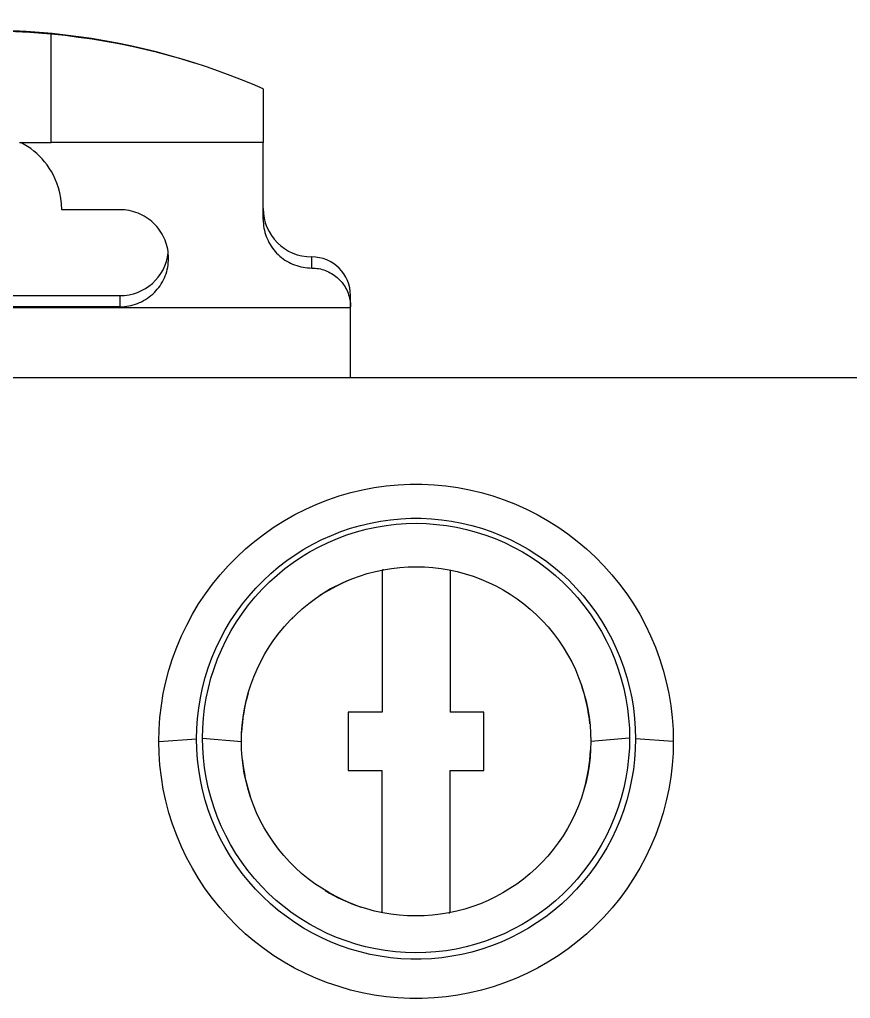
# Model space of a CAD drawing. Header units: millimetres. Extents: x 3609 to 5941, y 2453 to 3731.
# Drawn here: x 5312.46 to 5328.85, y 3415.52 to 3434.84 of the extents above; entities that cross this region are included whole.
import ezdxf

# ---------------------------------------------------------------- set-up
doc = ezdxf.new("R2010")
doc.units = ezdxf.units.MM

msp = doc.modelspace()

# ---------------------------------------------------------------- linework, layer by layer
for p, q in [((5312.658, 3434.589), (5312.232, 3434.609)), ((5313.084, 3434.555), (5312.658, 3434.589)), ((5313.084, 3434.552), (5313.084, 3434.556)), ((5313.084, 3432.412), (5313.084, 3434.552)), ((5313.354, 3434.524), (5313.084, 3434.551)), ((5313.622, 3434.49), (5313.354, 3434.524)), ((5313.888, 3434.452), (5313.622, 3434.49)), ((5314.152, 3434.409), (5313.888, 3434.452)), ((5314.413, 3434.361), (5314.152, 3434.409)), ((5314.672, 3434.309), (5314.413, 3434.361)), ((5314.927, 3434.252), (5314.672, 3434.309)), ((5315.178, 3434.19), (5314.927, 3434.252)), ((5315.425, 3434.125), (5315.178, 3434.19)), ((5315.667, 3434.057), (5315.425, 3434.125)), ((5315.905, 3433.984), (5315.667, 3434.057)), ((5316.147, 3433.905), (5315.905, 3433.984)), ((5316.384, 3433.824), (5316.147, 3433.905)), ((5316.615, 3433.739), (5316.384, 3433.824)), ((5316.838, 3433.652), (5316.615, 3433.739)), ((5317.055, 3433.564), (5316.838, 3433.652)), ((5317.265, 3433.473), (5317.055, 3433.564)), ((5317.265, 3433.473), (5317.265, 3432.412)), ((5312.458, 3432.412), (5313.084, 3432.412)), ((5312.551, 3432.376), (5312.485, 3432.412)), ((5312.616, 3432.336), (5312.551, 3432.376)), ((5312.678, 3432.293), (5312.616, 3432.336)), ((5312.738, 3432.246), (5312.678, 3432.293)), ((5312.796, 3432.197), (5312.738, 3432.246)), ((5313.334, 3432.412), (5313.084, 3432.412)), ((5313.581, 3432.412), (5313.334, 3432.412)), ((5313.824, 3432.412), (5313.581, 3432.412)), ((5314.063, 3432.412), (5313.824, 3432.412)), ((5314.299, 3432.412), (5314.063, 3432.412)), ((5314.532, 3432.412), (5314.299, 3432.412)), ((5314.761, 3432.412), (5314.532, 3432.412)), ((5314.988, 3432.412), (5314.761, 3432.412)), ((5315.211, 3432.412), (5314.988, 3432.412)), ((5315.431, 3432.412), (5315.211, 3432.412)), ((5315.648, 3432.412), (5315.431, 3432.412)), ((5315.862, 3432.412), (5315.648, 3432.412)), ((5316.072, 3432.412), (5315.862, 3432.412)), ((5316.28, 3432.412), (5316.072, 3432.412)), ((5316.484, 3432.412), (5316.28, 3432.412)), ((5316.684, 3432.412), (5316.484, 3432.412)), ((5316.882, 3432.412), (5316.684, 3432.412)), ((5317.075, 3432.412), (5316.882, 3432.412)), ((5317.265, 3432.412), (5317.075, 3432.412)), ((5317.265, 3430.895), (5317.265, 3432.412)), ((5312.851, 3432.145), (5312.796, 3432.197)), ((5312.903, 3432.091), (5312.851, 3432.145)), ((5312.952, 3432.034), (5312.903, 3432.091)), ((5312.999, 3431.974), (5312.952, 3432.034)), ((5313.043, 3431.91), (5312.999, 3431.974)), ((5313.086, 3431.841), (5313.043, 3431.91)), ((5313.126, 3431.769), (5313.086, 3431.841)), ((5313.162, 3431.692), (5313.126, 3431.769)), ((5313.196, 3431.609), (5313.162, 3431.692)), ((5313.226, 3431.519), (5313.196, 3431.609)), ((5313.252, 3431.423), (5313.226, 3431.519)), ((5313.272, 3431.319), (5313.252, 3431.423)), ((5313.286, 3431.206), (5313.272, 3431.319)), ((5313.29, 3431.087), (5313.286, 3431.206)), ((5314.44, 3431.087), (5313.29, 3431.087)), ((5314.485, 3431.086), (5314.44, 3431.087)), ((5314.531, 3431.083), (5314.485, 3431.086)), ((5314.576, 3431.077), (5314.531, 3431.083)), ((5314.621, 3431.07), (5314.576, 3431.077)), ((5314.665, 3431.06), (5314.621, 3431.07)), ((5314.709, 3431.048), (5314.665, 3431.06)), ((5314.753, 3431.034), (5314.709, 3431.048)), ((5314.796, 3431.018), (5314.753, 3431.034)), ((5314.837, 3431), (5314.796, 3431.018)), ((5314.879, 3430.98), (5314.837, 3431)), ((5314.919, 3430.958), (5314.879, 3430.98)), ((5314.958, 3430.935), (5314.919, 3430.958)), ((5314.995, 3430.909), (5314.958, 3430.935)), ((5315.032, 3430.882), (5314.995, 3430.909)), ((5315.067, 3430.853), (5315.032, 3430.882)), ((5317.265, 3430.895), (5317.266, 3430.852)), ((5315.1, 3430.822), (5315.067, 3430.853)), ((5315.133, 3430.79), (5315.1, 3430.822)), ((5315.163, 3430.756), (5315.133, 3430.79)), ((5315.192, 3430.721), (5315.163, 3430.756)), ((5315.22, 3430.684), (5315.192, 3430.721)), ((5315.245, 3430.646), (5315.22, 3430.684)), ((5317.266, 3430.852), (5317.269, 3430.809)), ((5317.269, 3430.809), (5317.273, 3430.766)), ((5317.273, 3430.766), (5317.28, 3430.724)), ((5317.28, 3430.724), (5317.289, 3430.682)), ((5315.269, 3430.607), (5315.245, 3430.646)), ((5315.291, 3430.567), (5315.269, 3430.607)), ((5315.311, 3430.526), (5315.291, 3430.567)), ((5315.329, 3430.485), (5315.311, 3430.526)), ((5317.289, 3430.682), (5317.299, 3430.64)), ((5317.299, 3430.64), (5317.312, 3430.599)), ((5317.312, 3430.599), (5317.326, 3430.558)), ((5317.326, 3430.558), (5317.342, 3430.518)), ((5317.342, 3430.518), (5317.36, 3430.479)), ((5315.345, 3430.442), (5315.329, 3430.485)), ((5315.358, 3430.398), (5315.345, 3430.442)), ((5315.37, 3430.354), (5315.358, 3430.398)), ((5315.38, 3430.31), (5315.37, 3430.354)), ((5315.387, 3430.264), (5315.38, 3430.31)), ((5317.36, 3430.479), (5317.379, 3430.441)), ((5317.379, 3430.441), (5317.4, 3430.404)), ((5317.4, 3430.404), (5317.423, 3430.367)), ((5317.423, 3430.367), (5317.448, 3430.332)), ((5317.448, 3430.332), (5317.474, 3430.298)), ((5317.474, 3430.298), (5317.501, 3430.265)), ((5315.393, 3430.219), (5315.387, 3430.264)), ((5315.396, 3430.174), (5315.393, 3430.219)), ((5315.397, 3430.128), (5315.396, 3430.174)), ((5315.396, 3430.084), (5315.397, 3430.128)), ((5317.501, 3430.265), (5317.53, 3430.233)), ((5317.53, 3430.233), (5317.56, 3430.202)), ((5317.56, 3430.202), (5317.592, 3430.173)), ((5317.592, 3430.173), (5317.625, 3430.146)), ((5317.625, 3430.146), (5317.659, 3430.12)), ((5317.659, 3430.12), (5317.695, 3430.095)), ((5318.222, 3429.937), (5318.222, 3430.157)), ((5315.372, 3429.909), (5315.381, 3429.953)), ((5315.381, 3429.953), (5315.388, 3429.996)), ((5315.388, 3429.996), (5315.393, 3430.04)), ((5315.393, 3430.04), (5315.396, 3430.084)), ((5317.695, 3430.095), (5317.731, 3430.072)), ((5317.731, 3430.072), (5317.769, 3430.051)), ((5317.769, 3430.051), (5317.807, 3430.032)), ((5317.807, 3430.032), (5317.846, 3430.014)), ((5317.846, 3430.014), (5317.886, 3429.998)), ((5317.886, 3429.998), (5317.926, 3429.984)), ((5317.926, 3429.984), (5317.968, 3429.971)), ((5317.968, 3429.971), (5318.009, 3429.961)), ((5318.009, 3429.961), (5318.051, 3429.952)), ((5318.051, 3429.952), (5318.094, 3429.946)), ((5318.094, 3429.946), (5318.137, 3429.941)), ((5318.137, 3429.941), (5318.179, 3429.938)), ((5318.179, 3429.938), (5318.222, 3429.937)), ((5318.222, 3429.937), (5318.257, 3429.936)), ((5318.257, 3429.936), (5318.291, 3429.934)), ((5318.291, 3429.934), (5318.325, 3429.93)), ((5318.325, 3429.93), (5318.359, 3429.925)), ((5318.359, 3429.925), (5318.393, 3429.918)), ((5318.393, 3429.918), (5318.426, 3429.909)), ((5315.297, 3429.702), (5315.316, 3429.742)), ((5315.316, 3429.742), (5315.333, 3429.782)), ((5315.333, 3429.782), (5315.348, 3429.824)), ((5315.348, 3429.824), (5315.361, 3429.866)), ((5315.361, 3429.866), (5315.372, 3429.909)), ((5318.426, 3429.909), (5318.459, 3429.899)), ((5318.459, 3429.899), (5318.492, 3429.888)), ((5318.492, 3429.888), (5318.524, 3429.875)), ((5318.524, 3429.875), (5318.555, 3429.861)), ((5318.555, 3429.861), (5318.586, 3429.845)), ((5318.586, 3429.845), (5318.615, 3429.828)), ((5318.615, 3429.828), (5318.645, 3429.81)), ((5318.645, 3429.81), (5318.673, 3429.791)), ((5318.673, 3429.791), (5318.7, 3429.77)), ((5318.7, 3429.77), (5318.727, 3429.748)), ((5318.727, 3429.748), (5318.752, 3429.725)), ((5318.752, 3429.725), (5318.776, 3429.7)), ((5315.176, 3429.517), (5315.204, 3429.552)), ((5315.204, 3429.552), (5315.23, 3429.588)), ((5315.23, 3429.588), (5315.254, 3429.625)), ((5315.254, 3429.625), (5315.276, 3429.663)), ((5315.276, 3429.663), (5315.297, 3429.702)), ((5318.776, 3429.7), (5318.799, 3429.675)), ((5318.799, 3429.675), (5318.821, 3429.649)), ((5318.821, 3429.649), (5318.842, 3429.621)), ((5318.842, 3429.621), (5318.862, 3429.593)), ((5318.862, 3429.593), (5318.88, 3429.564)), ((5318.88, 3429.564), (5318.897, 3429.534)), ((5318.897, 3429.534), (5318.913, 3429.504)), ((5309.172, 3429.392), (5314.44, 3429.392)), ((5314.44, 3429.172), (5314.44, 3429.392)), ((5314.944, 3429.315), (5314.981, 3429.339)), ((5314.981, 3429.339), (5315.017, 3429.365)), ((5315.017, 3429.365), (5315.051, 3429.392)), ((5315.051, 3429.392), (5315.085, 3429.421)), ((5315.085, 3429.421), (5315.117, 3429.452)), ((5315.117, 3429.452), (5315.147, 3429.484)), ((5315.147, 3429.484), (5315.176, 3429.517)), ((5318.913, 3429.504), (5318.927, 3429.472)), ((5318.927, 3429.472), (5318.94, 3429.441)), ((5318.94, 3429.441), (5318.951, 3429.408)), ((5318.951, 3429.408), (5318.961, 3429.375)), ((5318.961, 3429.375), (5318.969, 3429.342)), ((5318.969, 3429.342), (5318.976, 3429.308)), ((5318.989, 3429.172), (5318.989, 3429.392)), ((5304.623, 3429.156), (5318.989, 3429.156)), ((5314.44, 3429.172), (5309.172, 3429.172)), ((5314.44, 3429.172), (5314.484, 3429.173)), ((5314.484, 3429.173), (5314.528, 3429.176)), ((5314.528, 3429.176), (5314.572, 3429.181)), ((5314.572, 3429.181), (5314.616, 3429.188)), ((5314.616, 3429.188), (5314.659, 3429.197)), ((5314.659, 3429.197), (5314.702, 3429.208)), ((5314.702, 3429.208), (5314.744, 3429.221)), ((5314.744, 3429.221), (5314.785, 3429.236)), ((5314.785, 3429.236), (5314.826, 3429.253)), ((5314.826, 3429.253), (5314.866, 3429.272)), ((5314.866, 3429.272), (5314.906, 3429.293)), ((5314.906, 3429.293), (5314.944, 3429.315)), ((5318.976, 3429.308), (5318.982, 3429.274)), ((5318.982, 3429.274), (5318.986, 3429.24)), ((5318.986, 3429.24), (5318.988, 3429.206)), ((5318.988, 3429.206), (5318.989, 3429.172)), ((5318.989, 3429.156), (5318.989, 3429.172)), ((5318.989, 3427.776), (5318.989, 3429.156)), ((5294.519, 3427.776), (5363.187, 3427.776)), ((5319.927, 3425.657), (5320.163, 3425.668)), ((5320.163, 3425.668), (5320.4, 3425.668)), ((5320.4, 3425.668), (5320.636, 3425.657)), ((5318.766, 3425.437), (5318.994, 3425.503)), ((5318.994, 3425.503), (5319.224, 3425.558)), ((5319.224, 3425.558), (5319.457, 3425.602)), ((5319.457, 3425.602), (5319.691, 3425.635)), ((5319.691, 3425.635), (5319.927, 3425.657)), ((5320.636, 3425.657), (5320.872, 3425.635)), ((5320.872, 3425.635), (5321.106, 3425.602)), ((5321.106, 3425.602), (5321.339, 3425.558)), ((5321.339, 3425.558), (5321.569, 3425.503)), ((5321.569, 3425.503), (5321.797, 3425.438)), ((5318.104, 3425.178), (5318.321, 3425.275)), ((5318.321, 3425.275), (5318.541, 3425.361)), ((5318.541, 3425.361), (5318.766, 3425.437)), ((5321.797, 3425.438), (5322.021, 3425.362)), ((5322.021, 3425.362), (5322.242, 3425.275)), ((5322.242, 3425.275), (5322.459, 3425.178)), ((5317.892, 3425.071), (5318.104, 3425.178)), ((5322.459, 3425.178), (5322.671, 3425.071)), ((5317.483, 3424.828), (5317.685, 3424.955)), ((5317.685, 3424.955), (5317.892, 3425.071)), ((5319.184, 3424.856), (5319.38, 3424.903)), ((5319.38, 3424.903), (5319.579, 3424.94)), ((5319.579, 3424.94), (5319.778, 3424.969)), ((5319.778, 3424.969), (5319.979, 3424.987)), ((5319.889, 3424.878), (5320.088, 3424.892)), ((5319.979, 3424.987), (5320.181, 3424.997)), ((5320.088, 3424.892), (5320.288, 3424.897)), ((5320.181, 3424.997), (5320.382, 3424.997)), ((5320.288, 3424.897), (5320.488, 3424.892)), ((5320.382, 3424.997), (5320.584, 3424.987)), ((5320.488, 3424.892), (5320.687, 3424.877)), ((5320.584, 3424.987), (5320.784, 3424.969)), ((5320.784, 3424.969), (5320.984, 3424.94)), ((5320.984, 3424.94), (5321.182, 3424.903)), ((5321.182, 3424.903), (5321.379, 3424.856)), ((5322.671, 3425.071), (5322.878, 3424.955)), ((5322.878, 3424.955), (5323.079, 3424.828)), ((5317.288, 3424.692), (5317.483, 3424.828)), ((5318.61, 3424.66), (5318.798, 3424.734)), ((5318.798, 3424.734), (5318.99, 3424.8)), ((5318.916, 3424.668), (5319.106, 3424.729)), ((5318.99, 3424.8), (5319.184, 3424.856)), ((5319.106, 3424.729), (5319.299, 3424.78)), ((5319.299, 3424.78), (5319.494, 3424.822)), ((5319.494, 3424.822), (5319.691, 3424.855)), ((5319.691, 3424.855), (5319.889, 3424.878)), ((5320.687, 3424.877), (5320.885, 3424.853)), ((5320.885, 3424.853), (5321.082, 3424.82)), ((5321.082, 3424.82), (5321.276, 3424.777)), ((5321.276, 3424.777), (5321.468, 3424.725)), ((5321.379, 3424.856), (5321.573, 3424.8)), ((5321.468, 3424.725), (5321.658, 3424.664)), ((5321.573, 3424.8), (5321.764, 3424.735)), ((5321.764, 3424.735), (5321.953, 3424.66)), ((5323.079, 3424.828), (5323.275, 3424.692)), ((5316.917, 3424.394), (5317.099, 3424.547)), ((5317.099, 3424.547), (5317.288, 3424.692)), ((5318.244, 3424.486), (5318.425, 3424.577)), ((5318.367, 3424.434), (5318.547, 3424.521)), ((5318.425, 3424.577), (5318.61, 3424.66)), ((5318.547, 3424.521), (5318.73, 3424.599)), ((5318.73, 3424.599), (5318.916, 3424.668)), ((5321.658, 3424.664), (5321.844, 3424.595)), ((5321.844, 3424.595), (5322.027, 3424.516)), ((5321.953, 3424.66), (5322.138, 3424.577)), ((5322.027, 3424.516), (5322.206, 3424.429)), ((5322.138, 3424.577), (5322.318, 3424.486)), ((5323.275, 3424.692), (5323.464, 3424.548)), ((5323.464, 3424.548), (5323.646, 3424.394)), ((5316.742, 3424.231), (5316.917, 3424.394)), ((5317.896, 3424.277), (5318.068, 3424.386)), ((5318.021, 3424.235), (5318.192, 3424.339)), ((5318.068, 3424.386), (5318.244, 3424.486)), ((5318.192, 3424.339), (5318.367, 3424.434)), ((5322.206, 3424.429), (5322.381, 3424.333)), ((5322.318, 3424.486), (5322.495, 3424.386)), ((5322.381, 3424.333), (5322.552, 3424.229)), ((5322.495, 3424.386), (5322.667, 3424.277)), ((5323.646, 3424.394), (5323.821, 3424.232)), ((5316.575, 3424.061), (5316.742, 3424.231)), ((5317.568, 3424.036), (5317.729, 3424.161)), ((5317.694, 3424.004), (5317.855, 3424.124)), ((5317.729, 3424.161), (5317.896, 3424.277)), ((5317.855, 3424.124), (5318.021, 3424.235)), ((5322.552, 3424.229), (5322.718, 3424.116)), ((5322.667, 3424.277), (5322.834, 3424.161)), ((5322.718, 3424.116), (5322.879, 3423.995)), ((5322.834, 3424.161), (5322.995, 3424.037)), ((5323.821, 3424.232), (5323.988, 3424.061)), ((5316.416, 3423.883), (5316.575, 3424.061)), ((5317.413, 3423.904), (5317.568, 3424.036)), ((5317.538, 3423.876), (5317.694, 3424.004)), ((5319.32, 3423.904), (5319.478, 3423.946)), ((5319.478, 3423.946), (5319.637, 3423.98)), ((5319.611, 3423.975), (5319.611, 3421.168)), ((5319.637, 3423.98), (5319.798, 3424.007)), ((5319.798, 3424.007), (5319.96, 3424.026)), ((5319.96, 3424.026), (5320.124, 3424.037)), ((5320.124, 3424.037), (5320.287, 3424.041)), ((5320.287, 3424.041), (5320.451, 3424.037)), ((5320.451, 3424.037), (5320.613, 3424.025)), ((5320.613, 3424.025), (5320.775, 3424.005)), ((5320.775, 3424.005), (5320.936, 3423.978)), ((5320.936, 3423.978), (5321.095, 3423.943)), ((5320.952, 3423.975), (5320.952, 3421.168)), ((5321.095, 3423.943), (5321.253, 3423.901)), ((5322.879, 3423.995), (5323.035, 3423.867)), ((5322.995, 3424.037), (5323.15, 3423.905)), ((5323.988, 3424.061), (5324.147, 3423.883)), ((5316.265, 3423.697), (5316.416, 3423.883)), ((5317.121, 3423.619), (5317.263, 3423.765)), ((5317.245, 3423.597), (5317.388, 3423.74)), ((5317.263, 3423.765), (5317.413, 3423.904)), ((5317.388, 3423.74), (5317.538, 3423.876)), ((5318.715, 3423.665), (5318.862, 3423.735)), ((5318.862, 3423.735), (5319.012, 3423.799)), ((5319.012, 3423.799), (5319.165, 3423.855)), ((5319.165, 3423.855), (5319.32, 3423.904)), ((5321.253, 3423.901), (5321.408, 3423.852)), ((5321.408, 3423.852), (5321.56, 3423.795)), ((5321.56, 3423.795), (5321.71, 3423.731)), ((5321.71, 3423.731), (5321.856, 3423.66)), ((5323.035, 3423.867), (5323.185, 3423.73)), ((5323.15, 3423.905), (5323.3, 3423.766)), ((5323.185, 3423.73), (5323.329, 3423.586)), ((5323.3, 3423.766), (5323.442, 3423.619)), ((5324.147, 3423.883), (5324.297, 3423.698)), ((5316.124, 3423.505), (5316.265, 3423.697)), ((5316.985, 3423.466), (5317.121, 3423.619)), ((5317.108, 3423.446), (5317.245, 3423.597)), ((5318.432, 3423.503), (5318.572, 3423.587)), ((5318.572, 3423.587), (5318.715, 3423.665)), ((5321.856, 3423.66), (5322, 3423.582)), ((5322, 3423.582), (5322.139, 3423.498)), ((5323.329, 3423.586), (5323.465, 3423.435)), ((5323.442, 3423.619), (5323.578, 3423.466)), ((5324.297, 3423.698), (5324.439, 3423.505)), ((5315.991, 3423.306), (5316.124, 3423.505)), ((5316.856, 3423.307), (5316.985, 3423.466)), ((5316.978, 3423.289), (5317.108, 3423.446)), ((5318.164, 3423.314), (5318.296, 3423.412)), ((5318.296, 3423.412), (5318.432, 3423.503)), ((5322.139, 3423.498), (5322.275, 3423.406)), ((5322.275, 3423.406), (5322.407, 3423.308)), ((5323.465, 3423.435), (5323.595, 3423.276)), ((5323.578, 3423.466), (5323.707, 3423.307)), ((5324.439, 3423.505), (5324.572, 3423.306)), ((5315.868, 3423.101), (5315.991, 3423.306)), ((5316.735, 3423.142), (5316.856, 3423.307)), ((5316.855, 3423.125), (5316.978, 3423.289)), ((5317.914, 3423.1), (5318.037, 3423.21)), ((5318.037, 3423.21), (5318.164, 3423.314)), ((5322.407, 3423.308), (5322.534, 3423.203)), ((5322.534, 3423.203), (5322.657, 3423.092)), ((5323.595, 3423.276), (5323.718, 3423.112)), ((5323.707, 3423.307), (5323.828, 3423.142)), ((5324.572, 3423.306), (5324.695, 3423.101)), ((5315.755, 3422.89), (5315.868, 3423.101)), ((5316.517, 3422.795), (5316.622, 3422.971)), ((5316.622, 3422.971), (5316.735, 3423.142)), ((5316.633, 3422.779), (5316.74, 3422.955)), ((5316.74, 3422.955), (5316.855, 3423.125)), ((5317.685, 3422.861), (5317.797, 3422.984)), ((5317.797, 3422.984), (5317.914, 3423.1)), ((5322.657, 3423.092), (5322.775, 3422.975)), ((5322.775, 3422.975), (5322.887, 3422.852)), ((5323.718, 3423.112), (5323.832, 3422.941)), ((5323.828, 3423.142), (5323.941, 3422.971)), ((5323.941, 3422.971), (5324.046, 3422.795)), ((5324.695, 3423.101), (5324.808, 3422.89)), ((5315.652, 3422.674), (5315.755, 3422.89)), ((5316.42, 3422.614), (5316.517, 3422.795)), ((5316.535, 3422.599), (5316.633, 3422.779)), ((5317.578, 3422.733), (5317.685, 3422.861)), ((5322.887, 3422.852), (5322.993, 3422.723)), ((5323.832, 3422.941), (5323.938, 3422.765)), ((5323.938, 3422.765), (5324.035, 3422.584)), ((5324.046, 3422.795), (5324.143, 3422.614)), ((5324.808, 3422.89), (5324.911, 3422.674)), ((5315.559, 3422.454), (5315.652, 3422.674)), ((5316.332, 3422.429), (5316.42, 3422.614)), ((5316.446, 3422.413), (5316.535, 3422.599)), ((5317.384, 3422.461), (5317.478, 3422.6)), ((5317.478, 3422.6), (5317.578, 3422.733)), ((5322.993, 3422.723), (5323.093, 3422.589)), ((5323.093, 3422.589), (5323.186, 3422.45)), ((5324.035, 3422.584), (5324.123, 3422.399)), ((5324.143, 3422.614), (5324.231, 3422.429)), ((5324.911, 3422.674), (5325.004, 3422.454)), ((5315.477, 3422.229), (5315.559, 3422.454)), ((5316.253, 3422.24), (5316.332, 3422.429)), ((5316.366, 3422.225), (5316.446, 3422.413)), ((5317.297, 3422.319), (5317.384, 3422.461)), ((5323.186, 3422.45), (5323.273, 3422.307)), ((5324.123, 3422.399), (5324.202, 3422.211)), ((5324.231, 3422.429), (5324.31, 3422.24)), ((5325.004, 3422.454), (5325.086, 3422.23)), ((5315.405, 3422.001), (5315.477, 3422.229)), ((5316.182, 3422.047), (5316.253, 3422.24)), ((5316.296, 3422.033), (5316.366, 3422.225)), ((5317.216, 3422.172), (5317.297, 3422.319)), ((5323.273, 3422.307), (5323.353, 3422.16)), ((5324.202, 3422.211), (5324.272, 3422.02)), ((5324.31, 3422.24), (5324.381, 3422.047)), ((5325.086, 3422.23), (5325.158, 3422.001)), ((5315.344, 3421.769), (5315.405, 3422.001)), ((5316.121, 3421.851), (5316.182, 3422.047)), ((5316.234, 3421.839), (5316.296, 3422.033)), ((5317.078, 3421.867), (5317.143, 3422.021)), ((5317.143, 3422.021), (5317.216, 3422.172)), ((5323.353, 3422.16), (5323.425, 3422.009)), ((5323.425, 3422.009), (5323.489, 3421.856)), ((5324.272, 3422.02), (5324.332, 3421.828)), ((5324.381, 3422.047), (5324.442, 3421.851)), ((5325.158, 3422.001), (5325.219, 3421.77)), ((5316.069, 3421.652), (5316.121, 3421.851)), ((5316.183, 3421.643), (5316.234, 3421.839)), ((5317.02, 3421.711), (5317.078, 3421.867)), ((5323.489, 3421.856), (5323.546, 3421.701)), ((5324.332, 3421.828), (5324.382, 3421.635)), ((5324.442, 3421.851), (5324.494, 3421.652)), ((5315.294, 3421.536), (5315.344, 3421.769)), ((5316.027, 3421.452), (5316.069, 3421.652)), ((5316.141, 3421.447), (5316.183, 3421.643)), ((5316.97, 3421.554), (5317.02, 3421.711)), ((5323.546, 3421.701), (5323.595, 3421.545)), ((5324.382, 3421.635), (5324.423, 3421.44)), ((5324.494, 3421.652), (5324.537, 3421.452)), ((5325.219, 3421.77), (5325.269, 3421.536)), ((5315.255, 3421.301), (5315.294, 3421.536)), ((5315.993, 3421.25), (5316.027, 3421.452)), ((5316.109, 3421.249), (5316.141, 3421.447)), ((5316.928, 3421.395), (5316.97, 3421.554)), ((5323.595, 3421.545), (5323.637, 3421.388)), ((5324.423, 3421.44), (5324.455, 3421.245)), ((5324.537, 3421.452), (5324.57, 3421.25)), ((5325.269, 3421.536), (5325.308, 3421.301)), ((5315.227, 3421.065), (5315.255, 3421.301)), ((5315.97, 3421.047), (5315.993, 3421.25)), ((5316.086, 3421.052), (5316.109, 3421.249)), ((5316.867, 3421.074), (5316.894, 3421.235)), ((5316.894, 3421.235), (5316.928, 3421.395)), ((5323.637, 3421.388), (5323.67, 3421.229)), ((5323.67, 3421.229), (5323.696, 3421.071)), ((5324.455, 3421.245), (5324.477, 3421.049)), ((5324.57, 3421.25), (5324.594, 3421.047)), ((5325.308, 3421.301), (5325.336, 3421.065)), ((5315.211, 3420.829), (5315.227, 3421.065)), ((5315.955, 3420.845), (5315.97, 3421.047)), ((5316.072, 3420.855), (5316.086, 3421.052)), ((5316.849, 3420.914), (5316.867, 3421.074)), ((5318.941, 3421.168), (5318.941, 3420.019)), ((5319.611, 3421.168), (5318.941, 3421.168)), ((5321.622, 3421.168), (5320.952, 3421.168)), ((5321.622, 3420.019), (5321.622, 3421.168)), ((5323.696, 3421.071), (5323.715, 3420.911)), ((5324.477, 3421.049), (5324.491, 3420.854)), ((5324.594, 3421.047), (5324.608, 3420.845)), ((5325.336, 3421.065), (5325.352, 3420.829)), ((5315.951, 3420.643), (5315.955, 3420.845)), ((5316.068, 3420.658), (5316.072, 3420.855)), ((5316.838, 3420.753), (5316.849, 3420.914)), ((5323.715, 3420.911), (5323.726, 3420.752)), ((5324.491, 3420.854), (5324.495, 3420.658)), ((5324.608, 3420.845), (5324.612, 3420.643)), ((5315.206, 3420.593), (5315.211, 3420.829)), ((5315.206, 3420.593), (5315.951, 3420.643)), ((5315.956, 3420.44), (5315.951, 3420.643)), ((5316.072, 3420.463), (5316.068, 3420.658)), ((5316.068, 3420.658), (5316.834, 3420.593)), ((5316.834, 3420.593), (5316.838, 3420.753)), ((5323.726, 3420.752), (5323.729, 3420.593)), ((5324.495, 3420.658), (5323.729, 3420.593)), ((5324.495, 3420.658), (5324.491, 3420.462)), ((5324.612, 3420.643), (5324.608, 3420.44)), ((5325.357, 3420.593), (5324.612, 3420.643)), ((5325.352, 3420.829), (5325.357, 3420.593)), ((5315.211, 3420.357), (5315.206, 3420.593)), ((5316.085, 3420.268), (5316.072, 3420.463)), ((5316.837, 3420.435), (5316.834, 3420.593)), ((5323.729, 3420.593), (5323.726, 3420.434)), ((5324.491, 3420.462), (5324.477, 3420.266)), ((5325.357, 3420.593), (5325.352, 3420.357)), ((5315.228, 3420.12), (5315.211, 3420.357)), ((5315.97, 3420.237), (5315.956, 3420.44)), ((5316.108, 3420.073), (5316.085, 3420.268)), ((5316.848, 3420.276), (5316.837, 3420.435)), ((5316.867, 3420.118), (5316.848, 3420.276)), ((5323.715, 3420.274), (5323.696, 3420.114)), ((5323.726, 3420.434), (5323.715, 3420.274)), ((5324.477, 3420.266), (5324.455, 3420.069)), ((5324.608, 3420.44), (5324.593, 3420.237)), ((5325.352, 3420.357), (5325.336, 3420.12)), ((5315.255, 3419.884), (5315.228, 3420.12)), ((5315.993, 3420.035), (5315.97, 3420.237)), ((5316.139, 3419.879), (5316.108, 3420.073)), ((5316.892, 3419.959), (5316.867, 3420.118)), ((5323.696, 3420.114), (5323.67, 3419.954)), ((5324.455, 3420.069), (5324.422, 3419.872)), ((5324.593, 3420.237), (5324.57, 3420.035)), ((5325.336, 3420.12), (5325.308, 3419.884)), ((5315.294, 3419.649), (5315.255, 3419.884)), ((5316.027, 3419.833), (5315.993, 3420.035)), ((5316.18, 3419.685), (5316.139, 3419.879)), ((5316.926, 3419.802), (5316.892, 3419.959)), ((5318.941, 3420.019), (5319.611, 3420.019)), ((5319.611, 3417.211), (5319.611, 3420.019)), ((5320.952, 3417.211), (5320.952, 3420.019)), ((5320.952, 3420.019), (5321.622, 3420.019)), ((5323.67, 3419.954), (5323.636, 3419.794)), ((5324.422, 3419.872), (5324.381, 3419.676)), ((5324.57, 3420.035), (5324.536, 3419.833)), ((5325.308, 3419.884), (5325.269, 3419.649)), ((5316.069, 3419.633), (5316.027, 3419.833)), ((5316.23, 3419.492), (5316.18, 3419.685)), ((5316.967, 3419.645), (5316.926, 3419.802)), ((5323.636, 3419.794), (5323.594, 3419.636)), ((5324.381, 3419.676), (5324.33, 3419.481)), ((5324.536, 3419.833), (5324.494, 3419.633)), ((5315.344, 3419.416), (5315.294, 3419.649)), ((5316.121, 3419.435), (5316.069, 3419.633)), ((5316.29, 3419.3), (5316.23, 3419.492)), ((5317.015, 3419.489), (5316.967, 3419.645)), ((5317.072, 3419.334), (5317.015, 3419.489)), ((5323.544, 3419.478), (5323.486, 3419.322)), ((5323.594, 3419.636), (5323.544, 3419.478)), ((5324.33, 3419.481), (5324.269, 3419.287)), ((5324.494, 3419.633), (5324.442, 3419.435)), ((5325.269, 3419.649), (5325.219, 3419.416)), ((5315.405, 3419.185), (5315.344, 3419.416)), ((5316.182, 3419.24), (5316.121, 3419.435)), ((5316.359, 3419.11), (5316.29, 3419.3)), ((5317.136, 3419.181), (5317.072, 3419.334)), ((5323.486, 3419.322), (5323.421, 3419.169)), ((5324.269, 3419.287), (5324.199, 3419.096)), ((5324.442, 3419.435), (5324.381, 3419.24)), ((5325.219, 3419.416), (5325.158, 3419.185)), ((5315.476, 3418.957), (5315.405, 3419.185)), ((5316.252, 3419.048), (5316.182, 3419.24)), ((5316.437, 3418.922), (5316.359, 3419.11)), ((5317.208, 3419.031), (5317.136, 3419.181)), ((5323.421, 3419.169), (5323.349, 3419.019)), ((5324.199, 3419.096), (5324.119, 3418.907)), ((5324.381, 3419.24), (5324.311, 3419.047)), ((5325.158, 3419.185), (5325.086, 3418.957)), ((5315.559, 3418.733), (5315.476, 3418.957)), ((5316.331, 3418.859), (5316.252, 3419.048)), ((5316.525, 3418.737), (5316.437, 3418.922)), ((5317.287, 3418.884), (5317.208, 3419.031)), ((5323.349, 3419.019), (5323.269, 3418.872)), ((5324.119, 3418.907), (5324.03, 3418.722)), ((5324.311, 3419.047), (5324.231, 3418.859)), ((5325.086, 3418.957), (5325.004, 3418.733)), ((5315.651, 3418.513), (5315.559, 3418.733)), ((5316.419, 3418.675), (5316.331, 3418.859)), ((5316.622, 3418.556), (5316.525, 3418.737)), ((5317.374, 3418.741), (5317.287, 3418.884)), ((5317.467, 3418.602), (5317.374, 3418.741)), ((5323.182, 3418.729), (5323.088, 3418.591)), ((5323.269, 3418.872), (5323.182, 3418.729)), ((5324.03, 3418.722), (5323.933, 3418.542)), ((5324.231, 3418.859), (5324.144, 3418.674)), ((5325.004, 3418.733), (5324.911, 3418.513)), ((5315.754, 3418.298), (5315.651, 3418.513)), ((5316.515, 3418.495), (5316.419, 3418.675)), ((5316.728, 3418.38), (5316.622, 3418.556)), ((5317.567, 3418.468), (5317.467, 3418.602)), ((5323.088, 3418.591), (5322.988, 3418.457)), ((5323.933, 3418.542), (5323.826, 3418.366)), ((5324.144, 3418.674), (5324.047, 3418.494)), ((5324.911, 3418.513), (5324.809, 3418.298)), ((5316.62, 3418.319), (5316.515, 3418.495)), ((5316.733, 3418.149), (5316.62, 3418.319)), ((5316.841, 3418.21), (5316.728, 3418.38)), ((5317.673, 3418.339), (5317.567, 3418.468)), ((5317.784, 3418.216), (5317.673, 3418.339)), ((5322.882, 3418.329), (5322.77, 3418.207)), ((5322.988, 3418.457), (5322.882, 3418.329)), ((5323.826, 3418.366), (5323.712, 3418.196)), ((5323.943, 3418.319), (5323.83, 3418.149)), ((5324.047, 3418.494), (5323.943, 3418.319)), ((5315.867, 3418.088), (5315.754, 3418.298)), ((5316.853, 3417.985), (5316.733, 3418.149)), ((5316.963, 3418.045), (5316.841, 3418.21)), ((5317.902, 3418.099), (5317.784, 3418.216)), ((5322.77, 3418.207), (5322.652, 3418.09)), ((5323.712, 3418.196), (5323.589, 3418.032)), ((5323.83, 3418.149), (5323.71, 3417.984)), ((5324.809, 3418.298), (5324.696, 3418.087)), ((5315.99, 3417.883), (5315.867, 3418.088)), ((5316.981, 3417.826), (5316.853, 3417.985)), ((5317.093, 3417.887), (5316.963, 3418.045)), ((5318.024, 3417.987), (5317.902, 3418.099)), ((5318.151, 3417.882), (5318.024, 3417.987)), ((5322.53, 3417.98), (5322.403, 3417.875)), ((5322.652, 3418.09), (5322.53, 3417.98)), ((5323.589, 3418.032), (5323.46, 3417.874)), ((5323.71, 3417.984), (5323.582, 3417.826)), ((5324.696, 3418.087), (5324.573, 3417.883)), ((5316.122, 3417.685), (5315.99, 3417.883)), ((5317.116, 3417.674), (5316.981, 3417.826)), ((5317.23, 3417.735), (5317.093, 3417.887)), ((5318.283, 3417.784), (5318.151, 3417.882)), ((5318.419, 3417.692), (5318.283, 3417.784)), ((5322.271, 3417.777), (5322.135, 3417.686)), ((5322.403, 3417.875), (5322.271, 3417.777)), ((5323.46, 3417.874), (5323.323, 3417.724)), ((5323.582, 3417.826), (5323.447, 3417.673)), ((5324.573, 3417.883), (5324.441, 3417.684)), ((5316.263, 3417.493), (5316.122, 3417.685)), ((5317.258, 3417.528), (5317.116, 3417.674)), ((5317.373, 3417.591), (5317.23, 3417.735)), ((5317.522, 3417.454), (5317.373, 3417.591)), ((5318.559, 3417.607), (5318.419, 3417.692)), ((5318.702, 3417.529), (5318.559, 3417.607)), ((5321.996, 3417.602), (5321.852, 3417.524)), ((5322.135, 3417.686), (5321.996, 3417.602)), ((5323.179, 3417.58), (5323.03, 3417.445)), ((5323.323, 3417.724), (5323.179, 3417.58)), ((5323.447, 3417.673), (5323.304, 3417.527)), ((5324.441, 3417.684), (5324.3, 3417.492)), ((5316.413, 3417.307), (5316.263, 3417.493)), ((5317.407, 3417.389), (5317.258, 3417.528)), ((5317.562, 3417.257), (5317.407, 3417.389)), ((5317.678, 3417.325), (5317.522, 3417.454)), ((5318.849, 3417.457), (5318.702, 3417.529)), ((5318.998, 3417.393), (5318.849, 3417.457)), ((5319.151, 3417.336), (5318.998, 3417.393)), ((5321.555, 3417.389), (5321.402, 3417.333)), ((5321.705, 3417.453), (5321.555, 3417.389)), ((5321.852, 3417.524), (5321.705, 3417.453)), ((5323.03, 3417.445), (5322.874, 3417.316)), ((5323.156, 3417.388), (5323.001, 3417.257)), ((5323.304, 3417.527), (5323.156, 3417.388)), ((5324.3, 3417.492), (5324.15, 3417.307)), ((5316.571, 3417.13), (5316.413, 3417.307)), ((5317.723, 3417.133), (5317.562, 3417.257)), ((5317.839, 3417.204), (5317.678, 3417.325)), ((5318.005, 3417.091), (5317.839, 3417.204)), ((5319.307, 3417.286), (5319.151, 3417.336)), ((5319.464, 3417.244), (5319.307, 3417.286)), ((5319.624, 3417.209), (5319.464, 3417.244)), ((5319.785, 3417.181), (5319.624, 3417.209)), ((5319.948, 3417.162), (5319.785, 3417.181)), ((5320.112, 3417.15), (5319.948, 3417.162)), ((5320.604, 3417.161), (5320.44, 3417.149)), ((5320.767, 3417.18), (5320.604, 3417.161)), ((5320.928, 3417.207), (5320.767, 3417.18)), ((5321.088, 3417.241), (5320.928, 3417.207)), ((5321.246, 3417.283), (5321.088, 3417.241)), ((5321.402, 3417.333), (5321.246, 3417.283)), ((5322.713, 3417.196), (5322.547, 3417.084)), ((5322.874, 3417.316), (5322.713, 3417.196)), ((5323.001, 3417.257), (5322.84, 3417.132)), ((5324.15, 3417.307), (5323.992, 3417.129)), ((5316.738, 3416.959), (5316.571, 3417.13)), ((5317.889, 3417.016), (5317.723, 3417.133)), ((5318.061, 3416.908), (5317.889, 3417.016)), ((5318.176, 3416.986), (5318.005, 3417.091)), ((5318.351, 3416.89), (5318.176, 3416.986)), ((5320.276, 3417.146), (5320.112, 3417.15)), ((5320.44, 3417.149), (5320.276, 3417.146)), ((5322.377, 3416.98), (5322.201, 3416.884)), ((5322.547, 3417.084), (5322.377, 3416.98)), ((5322.673, 3417.016), (5322.502, 3416.907)), ((5322.84, 3417.132), (5322.673, 3417.016)), ((5323.992, 3417.129), (5323.825, 3416.959)), ((5316.912, 3416.797), (5316.738, 3416.959)), ((5317.094, 3416.643), (5316.912, 3416.797)), ((5318.238, 3416.807), (5318.061, 3416.908)), ((5318.419, 3416.715), (5318.238, 3416.807)), ((5318.53, 3416.802), (5318.351, 3416.89)), ((5318.713, 3416.723), (5318.53, 3416.802)), ((5322.022, 3416.797), (5321.838, 3416.719)), ((5322.201, 3416.884), (5322.022, 3416.797)), ((5322.325, 3416.807), (5322.144, 3416.715)), ((5322.502, 3416.907), (5322.325, 3416.807)), ((5323.651, 3416.797), (5323.469, 3416.643)), ((5323.825, 3416.959), (5323.651, 3416.797)), ((5317.282, 3416.498), (5317.094, 3416.643)), ((5318.604, 3416.632), (5318.419, 3416.715)), ((5318.792, 3416.558), (5318.604, 3416.632)), ((5318.9, 3416.653), (5318.713, 3416.723)), ((5319.09, 3416.592), (5318.9, 3416.653)), ((5319.283, 3416.54), (5319.09, 3416.592)), ((5321.461, 3416.588), (5321.268, 3416.537)), ((5321.651, 3416.649), (5321.461, 3416.588)), ((5321.838, 3416.719), (5321.651, 3416.649)), ((5321.959, 3416.632), (5321.77, 3416.557)), ((5322.144, 3416.715), (5321.959, 3416.632)), ((5323.469, 3416.643), (5323.28, 3416.498)), ((5317.477, 3416.362), (5317.282, 3416.498)), ((5318.984, 3416.492), (5318.792, 3416.558)), ((5319.179, 3416.436), (5318.984, 3416.492)), ((5319.376, 3416.388), (5319.179, 3416.436)), ((5319.478, 3416.497), (5319.283, 3416.54)), ((5319.575, 3416.351), (5319.376, 3416.388)), ((5319.675, 3416.463), (5319.478, 3416.497)), ((5319.874, 3416.439), (5319.675, 3416.463)), ((5320.074, 3416.424), (5319.874, 3416.439)), ((5320.274, 3416.419), (5320.074, 3416.424)), ((5320.475, 3416.424), (5320.274, 3416.419)), ((5320.675, 3416.438), (5320.475, 3416.424)), ((5320.875, 3416.461), (5320.675, 3416.438)), ((5321.072, 3416.494), (5320.875, 3416.461)), ((5321.186, 3416.388), (5320.987, 3416.35)), ((5321.268, 3416.537), (5321.072, 3416.494)), ((5321.384, 3416.435), (5321.186, 3416.388)), ((5321.578, 3416.492), (5321.384, 3416.435)), ((5321.77, 3416.557), (5321.578, 3416.492)), ((5323.28, 3416.498), (5323.085, 3416.362)), ((5317.679, 3416.236), (5317.477, 3416.362)), ((5317.886, 3416.118), (5317.679, 3416.236)), ((5319.776, 3416.322), (5319.575, 3416.351)), ((5319.978, 3416.303), (5319.776, 3416.322)), ((5320.18, 3416.294), (5319.978, 3416.303)), ((5320.383, 3416.294), (5320.18, 3416.294)), ((5320.585, 3416.303), (5320.383, 3416.294)), ((5320.787, 3416.322), (5320.585, 3416.303)), ((5320.987, 3416.35), (5320.787, 3416.322)), ((5322.884, 3416.235), (5322.677, 3416.118)), ((5323.085, 3416.362), (5322.884, 3416.235)), ((5318.098, 3416.011), (5317.886, 3416.118)), ((5318.315, 3415.914), (5318.098, 3416.011)), ((5322.465, 3416.011), (5322.248, 3415.914)), ((5322.677, 3416.118), (5322.465, 3416.011)), ((5318.536, 3415.827), (5318.315, 3415.914)), ((5318.761, 3415.751), (5318.536, 3415.827)), ((5322.027, 3415.827), (5321.802, 3415.75)), ((5322.248, 3415.914), (5322.027, 3415.827)), ((5318.989, 3415.685), (5318.761, 3415.751)), ((5319.22, 3415.63), (5318.989, 3415.685)), ((5319.454, 3415.585), (5319.22, 3415.63)), ((5321.342, 3415.629), (5321.109, 3415.585)), ((5321.573, 3415.684), (5321.342, 3415.629)), ((5321.802, 3415.75), (5321.573, 3415.684)), ((5319.689, 3415.552), (5319.454, 3415.585)), ((5319.925, 3415.53), (5319.689, 3415.552)), ((5320.162, 3415.519), (5319.925, 3415.53)), ((5320.4, 3415.519), (5320.162, 3415.519)), ((5320.637, 3415.53), (5320.4, 3415.519)), ((5320.874, 3415.552), (5320.637, 3415.53)), ((5321.109, 3415.585), (5320.874, 3415.552))]:
    msp.add_line(p, q)
for start, end in [(100.7439, 101.113), (112.2838, 123.4583), (134.7317, 135.3753), (5.7537, 18.8653), (164.0147, 177.0594), (185.7004, 198.7768), (344.0973, 357.1063), (238.664, 251.739), (280.8405, 281.1544)]:
    msp.add_arc((5320.282, 3420.593), 3.448, start, end)
for centre, major_axis, start_param, end_param in [((5311.806, 3421.286), (13.373, 0), 1.258926, 1.882667), ((5318.222, 3431.112), (-0.958, 0), 0, 1.570796), ((5314.44, 3430.348), (-0.958, 0), 1.570796, 3.026663), ((5318.222, 3429.392), (0.766, 0), 0, 1.570796)]:
    msp.add_ellipse(centre, major_axis=major_axis, ratio=0.997564, start_param=start_param, end_param=end_param)

doc.saveas('drawing.dxf')
